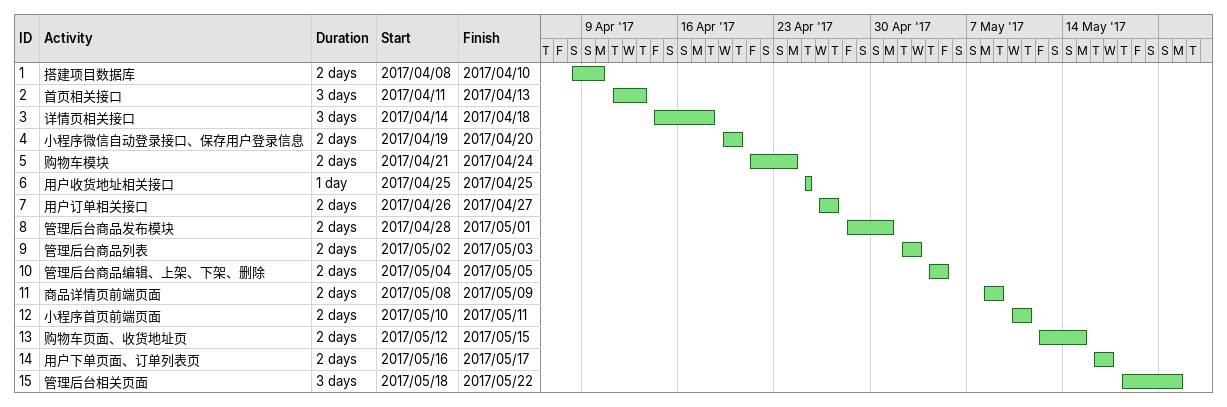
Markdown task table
| ID | Task | Duration | Start | Finish |
|---|---|---|---|---|
| 1 | 搭建项目数据库 | 2d | 2017-04-08 | 2017-04-10 |
| 2 | 首页相关接口 | 3d | 2017-04-11 | 2017-04-13 |
| 3 | 详情页相关接口 | 3d | 2017-04-14 | 2017-04-18 |
| 4 | 小程序微信自动登录接口、保存用户登录信息 | 2d | 2017-04-19 | 2017-04-20 |
| 5 | 购物车模块 | 2d | 2017-04-21 | 2017-04-24 |
| 6 | 用户收货地址相关接口 | 1d | 2017-04-25 | 2017-04-25 |
| 7 | 用户订单相关接口 | 2d | 2017-04-26 | 2017-04-27 |
| 8 | 管理后台商品发布模块 | 2d | 2017-04-28 | 2017-05-01 |
| 9 | 管理后台商品列表 | 2d | 2017-05-02 | 2017-05-03 |
| 10 | 管理后台商品编辑、上架、下架、删除 | 2d | 2017-05-04 | 2017-05-05 |
| 11 | 商品详情页前端页面 | 2d | 2017-05-08 | 2017-05-09 |
| 12 | 小程序首页前端页面 | 2d | 2017-05-10 | 2017-05-11 |
| 13 | 购物车页面、收货地址页 | 2d | 2017-05-12 | 2017-05-15 |
| 14 | 用户下单页面、订单列表页 | 2d | 2017-05-16 | 2017-05-17 |
| 15 | 管理后台相关页面 | 3d | 2017-05-18 | 2017-05-22 |
